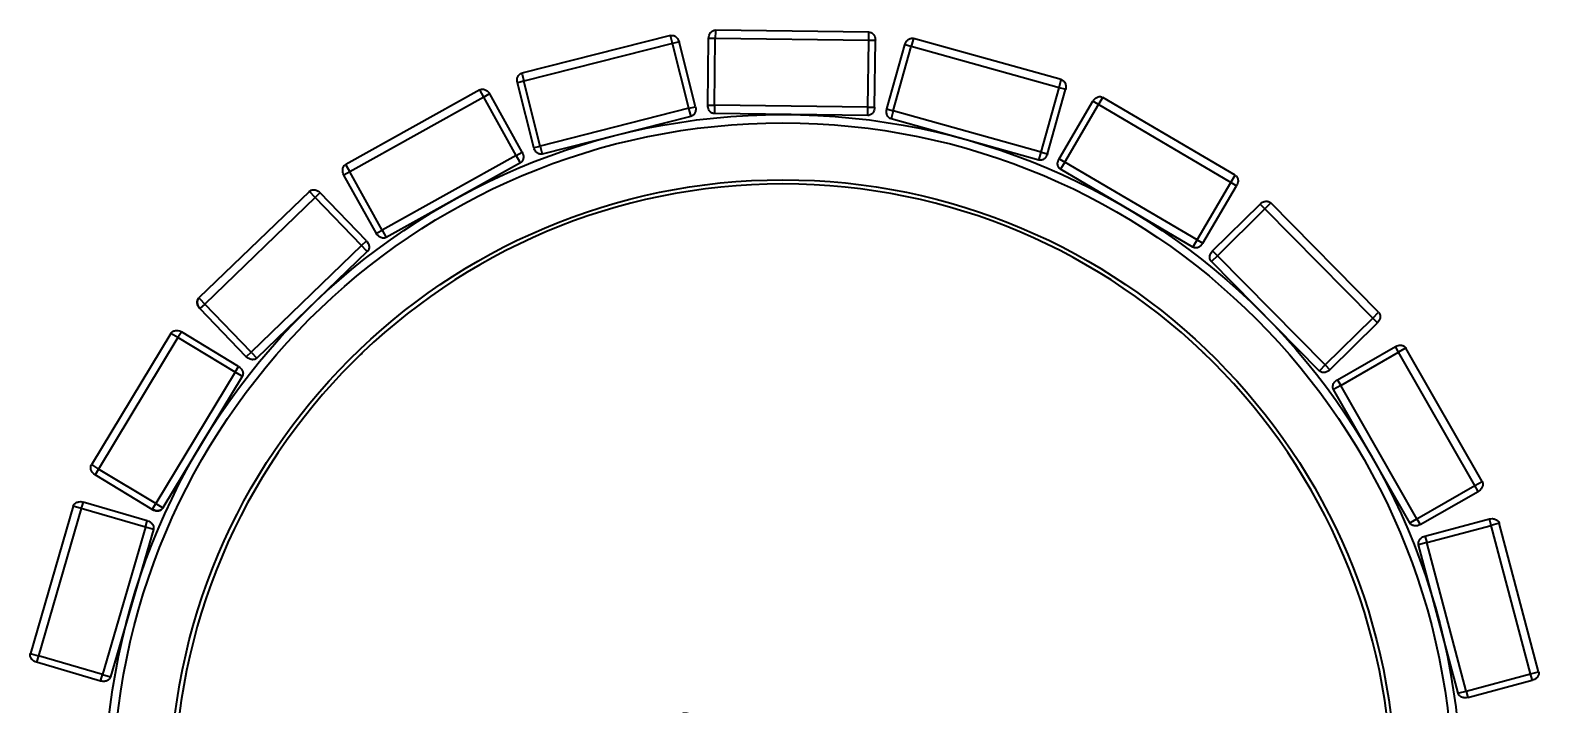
# Model space of a CAD drawing. Header units: millimetres. Extents: x 11868 to 14334, y 16216 to 19238.
# Drawn here: x 12287.4 to 12649.2, y 18109.5 to 18270.9 of the extents above; entities that cross this region are included whole.
import ezdxf

# ---------------------------------------------------------------- set-up
doc = ezdxf.new("R2010")
doc.units = ezdxf.units.MM
doc.header["$LTSCALE"] = 3
doc.styles.get("Standard").update_dxf_attribs({"font": 'arial.ttf'})
doc.dimstyles.new('MATEUSZ', dxfattribs={"dimtxt": 35, "dimasz": 16, "dimexe": 0.18, "dimexo": 0.0625, "dimgap": 0.09, "dimtad": 0, "dimdec": 0, "dimdsep": 46, "dimtxsty": 'Standard', "dimblk": 'DOT', "dimcen": 0.09, "dimse1": 1, "dimse2": 1, "dimadec": 0, "dimazin": 0, "dimtfac": 1, "dimtdec": 0, "dimtofl": 0, "dimtmove": 0, "dimatfit": 3, "dimfxl": 1, "dimtolj": 1, "dimtzin": 0, "dimlwd": 9, "dimlwe": 9, "dimarcsym": 0})

# ---------------------------------------------------------------- blocks, each defined once
blk = doc.blocks.new('_Dot')
at = {"color": 0, "linetype": 'ByBlock', "lineweight": -2}
blk.add_line((-0.5, 0), (-1, 0), dxfattribs=at)
at = {"color": 0, "linetype": 'ByBlock', "const_width": 0.5}
blk.add_lwpolyline([(-0.25, 0, 1), (0.25, 0, 1)], format="xyb", close=True, dxfattribs=at)
blk = doc.blocks.new('*D31')
at = {"color": 0, "lineweight": 9, "transparency": 16777216}
blk.add_line((12525.82, 18088.03), (12614.54, 18088.03), dxfattribs=at)
at = {"layer": 'Defpoints', "color": 0, "transparency": 16777216}
for p in [(12305.26, 18088.03), (12630.54, 18088.03)]:
    blk.add_point(p, dxfattribs=at)
at = {"color": 0, "lineweight": 9, "transparency": 16777216, "xscale": 16, "yscale": 16, "zscale": 16}
blk.add_blockref('_Dot', (12630.54, 18088.03), dxfattribs=at)
at = {"color": 0, "transparency": 16777216, "insert": (12467.9, 18088.03), "char_height": 35, "attachment_point": 5}
blk.add_mtext('\\A1;∅325', dxfattribs=at)

msp = doc.modelspace()

# ---------------------------------------------------------------- linework, layer by layer
for p, q in [((12440.94, 18269.61), (12405.26, 18260.58)), ((12449.87, 18252.9), (12450.07, 18268.9)), ((12451.47, 18252.88), (12451.67, 18268.88)), ((12488.46, 18268.44), (12451.67, 18268.88)), ((12488.49, 18270.44), (12451.69, 18270.88)), ((12488.27, 18252.44), (12488.46, 18268.44)), ((12489.87, 18252.42), (12490.06, 18268.42)), ((12534.65, 18259.03), (12499.2, 18268.91)), ((12441.43, 18267.67), (12405.75, 18258.64)), ((12445.35, 18252.16), (12441.43, 18267.67)), ((12446.9, 18252.55), (12442.98, 18268.06)), ((12492.83, 18252), (12497.13, 18267.41)), ((12494.37, 18251.57), (12498.67, 18266.98)), ((12534.12, 18257.1), (12498.67, 18266.98)), ((12408.13, 18242.74), (12404.2, 18258.25)), ((12409.68, 18243.13), (12405.75, 18258.64)), ((12395.2, 18256.59), (12363.04, 18238.7)), ((12396.17, 18254.84), (12364.01, 18236.95)), ((12403.95, 18240.86), (12396.17, 18254.84)), ((12405.35, 18241.63), (12397.57, 18255.62)), ((12529.82, 18241.69), (12534.12, 18257.1)), ((12531.36, 18241.26), (12535.66, 18256.67)), ((12534.11, 18240.09), (12542.23, 18253.88)), ((12576.34, 18236.14), (12544.62, 18254.79)), ((12445.35, 18252.16), (12409.68, 18243.13)), ((12445.84, 18250.22), (12410.17, 18241.19)), ((12488.25, 18250.44), (12451.45, 18250.88)), ((12488.27, 18252.44), (12451.47, 18252.88)), ((12529.82, 18241.69), (12494.37, 18251.57)), ((12535.49, 18239.28), (12543.6, 18253.07)), ((12575.33, 18234.42), (12543.6, 18253.07)), ((12529.28, 18239.76), (12493.84, 18249.64)), ((12403.95, 18240.86), (12371.79, 18222.97)), ((12567.22, 18220.62), (12535.49, 18239.28)), ((12370.39, 18222.19), (12362.61, 18236.17)), ((12371.79, 18222.97), (12364.01, 18236.95)), ((12404.92, 18239.11), (12372.76, 18221.22)), ((12566.2, 18218.9), (12534.48, 18237.55)), ((12354.34, 18232.26), (12327.85, 18206.71)), ((12367.99, 18220.41), (12356.88, 18231.93)), ((12567.22, 18220.62), (12575.33, 18234.42)), ((12568.59, 18219.81), (12576.71, 18233.6)), ((12355.73, 18230.82), (12329.24, 18205.27)), ((12366.84, 18219.3), (12355.73, 18230.82)), ((12570.95, 18217.98), (12582.34, 18229.22)), ((12610.75, 18203.31), (12584.88, 18229.49)), ((12572.08, 18216.84), (12583.46, 18228.08)), ((12609.33, 18201.91), (12583.46, 18228.08)), ((12366.84, 18219.3), (12340.35, 18193.75)), ((12368.22, 18217.86), (12341.74, 18192.31)), ((12596.52, 18189.25), (12570.66, 18215.43)), ((12597.94, 18190.66), (12572.08, 18216.84)), ((12339.2, 18192.64), (12328.09, 18204.16)), ((12340.35, 18193.75), (12329.24, 18205.27)), ((12597.94, 18190.66), (12609.33, 18201.91)), ((12599.07, 18189.52), (12610.45, 18200.77)), ((12321.1, 18198.24), (12302.07, 18166.75)), ((12322.81, 18197.21), (12303.78, 18165.71)), ((12336.51, 18188.93), (12322.81, 18197.21)), ((12337.33, 18190.3), (12323.64, 18198.58)), ((12600.88, 18187.14), (12614.77, 18195.09)), ((12601.67, 18185.75), (12615.56, 18193.7)), ((12633.83, 18161.75), (12615.56, 18193.7)), ((12635.57, 18162.75), (12617.3, 18194.69)), ((12336.51, 18188.93), (12317.47, 18157.44)), ((12338.22, 18187.9), (12319.18, 18156.4)), ((12619.94, 18153.81), (12601.67, 18185.75)), ((12618.21, 18152.82), (12599.94, 18184.76)), ((12316.64, 18156.07), (12302.95, 18164.34)), ((12317.47, 18157.44), (12303.78, 18165.71)), ((12619.94, 18153.81), (12633.83, 18161.75)), ((12620.74, 18152.42), (12634.63, 18160.36)), ((12297.71, 18156.83), (12287.41, 18121.51)), ((12299.63, 18156.27), (12289.33, 18120.95)), ((12314.99, 18151.79), (12299.63, 18156.27)), ((12315.44, 18153.33), (12300.08, 18157.81)), ((12621.87, 18149.65), (12637.34, 18153.76)), ((12649.13, 18117.17), (12639.68, 18152.73)), ((12314.99, 18151.79), (12304.69, 18116.47)), ((12316.91, 18151.23), (12306.61, 18115.91)), ((12622.29, 18148.11), (12637.75, 18152.22)), ((12647.2, 18116.65), (12637.75, 18152.22)), ((12629.81, 18112.03), (12620.35, 18147.59)), ((12631.74, 18112.54), (12622.29, 18148.11)), ((12304.69, 18116.47), (12289.33, 18120.95)), ((12304.24, 18114.93), (12288.88, 18119.41)), ((12631.74, 18112.54), (12647.2, 18116.65)), ((12632.15, 18111), (12647.61, 18115.11))]:
    msp.add_line(p, q)
for points in [[(12440.94, 18269.61, 0), (12441.08, 18269.63, 0), (12441.23, 18269.64, 0), (12441.38, 18269.64, 0), (12441.54, 18269.61, 0), (12441.71, 18269.57, 0), (12441.87, 18269.5, 0), (12442.03, 18269.42, 0), (12442.18, 18269.32, 0), (12442.32, 18269.19, 0), (12442.46, 18269.06, 0), (12442.58, 18268.91, 0), (12442.78, 18268.58, 0), (12442.9, 18268.32, 0), (12442.98, 18268.06, 0)], [(12441.43, 18267.67, 0), (12440.94, 18269.61, 0)], [(12450.07, 18268.9, 0), (12450.1, 18269.26, 0), (12450.19, 18269.63, 0), (12450.26, 18269.81, 0), (12450.34, 18269.99, 0), (12450.44, 18270.15, 0), (12450.55, 18270.31, 0), (12450.68, 18270.44, 0), (12450.81, 18270.56, 0), (12450.95, 18270.66, 0), (12451.1, 18270.75, 0), (12451.25, 18270.81, 0), (12451.4, 18270.85, 0), (12451.55, 18270.87, 0), (12451.69, 18270.88, 0)], [(12451.67, 18268.88, 0), (12450.07, 18268.9, 0)], [(12451.69, 18270.88, 0), (12451.69, 18270.88, 0), (12451.69, 18270.88, 0), (12451.69, 18270.88, 0), (12451.69, 18270.88, 0), (12451.69, 18270.88, 0), (12451.69, 18270.88, 0), (12451.69, 18270.88, 0), (12451.69, 18270.88, 0), (12451.69, 18270.88, 0), (12451.69, 18270.88, 0), (12451.69, 18270.88, 0), (12451.69, 18270.88, 0), (12451.69, 18270.88, 0), (12451.69, 18270.86, 0), (12451.69, 18270.82, 0), (12451.69, 18270.63, 0), (12451.67, 18268.88, 0)], [(12488.46, 18268.44, 0), (12488.49, 18270.44, 0)], [(12490.06, 18268.42, 0), (12490.06, 18268.42, 0), (12490.06, 18268.42, 0), (12490.06, 18268.42, 0), (12490.06, 18268.42, 0), (12490.06, 18268.42, 0), (12490.06, 18268.42, 0), (12490.06, 18268.42, 0), (12490.06, 18268.42, 0), (12490.06, 18268.42, 0), (12490.06, 18268.42, 0), (12490.06, 18268.42, 0), (12490.06, 18268.42, 0), (12490.06, 18268.42, 0), (12490.05, 18268.42, 0), (12490.02, 18268.42, 0), (12489.87, 18268.42, 0), (12488.46, 18268.44, 0)], [(12488.49, 18270.44, 0), (12488.63, 18270.43, 0), (12488.78, 18270.4, 0), (12488.93, 18270.36, 0), (12489.07, 18270.29, 0), (12489.22, 18270.21, 0), (12489.36, 18270.1, 0), (12489.49, 18269.98, 0), (12489.61, 18269.84, 0), (12489.72, 18269.68, 0), (12489.82, 18269.52, 0), (12489.9, 18269.34, 0), (12490.01, 18268.97, 0), (12490.05, 18268.69, 0), (12490.06, 18268.42, 0)], [(12497.13, 18267.41, 0), (12497.25, 18267.75, 0), (12497.43, 18268.09, 0), (12497.55, 18268.25, 0), (12497.67, 18268.39, 0), (12497.81, 18268.53, 0), (12497.96, 18268.65, 0), (12498.11, 18268.75, 0), (12498.27, 18268.83, 0), (12498.44, 18268.89, 0), (12498.6, 18268.93, 0), (12498.76, 18268.95, 0), (12498.92, 18268.95, 0), (12499.06, 18268.94, 0), (12499.2, 18268.91, 0)], [(12499.2, 18268.91, 0), (12499.2, 18268.91, 0), (12499.2, 18268.91, 0), (12499.2, 18268.91, 0), (12499.2, 18268.91, 0), (12499.2, 18268.91, 0), (12499.2, 18268.91, 0), (12499.2, 18268.91, 0), (12499.2, 18268.91, 0), (12499.2, 18268.91, 0), (12499.2, 18268.91, 0), (12499.2, 18268.91, 0), (12499.2, 18268.91, 0), (12499.2, 18268.9, 0), (12499.2, 18268.89, 0), (12499.19, 18268.85, 0), (12499.14, 18268.67, 0), (12498.67, 18266.98, 0)], [(12442.98, 18268.06, 0), (12442.98, 18268.06, 0), (12442.98, 18268.06, 0), (12442.98, 18268.06, 0), (12442.98, 18268.06, 0), (12442.98, 18268.06, 0), (12442.98, 18268.06, 0), (12442.98, 18268.06, 0), (12442.98, 18268.06, 0), (12442.98, 18268.06, 0), (12442.98, 18268.06, 0), (12442.98, 18268.06, 0), (12442.98, 18268.06, 0), (12442.98, 18268.06, 0), (12442.97, 18268.06, 0), (12442.93, 18268.05, 0), (12442.79, 18268.01, 0), (12441.43, 18267.67, 0)], [(12498.67, 18266.98, 0), (12497.13, 18267.41, 0)], [(12404.2, 18258.25, 0), (12404.14, 18258.61, 0), (12404.13, 18258.99, 0), (12404.15, 18259.18, 0), (12404.19, 18259.37, 0), (12404.24, 18259.56, 0), (12404.31, 18259.73, 0), (12404.39, 18259.9, 0), (12404.49, 18260.05, 0), (12404.6, 18260.18, 0), (12404.73, 18260.3, 0), (12404.85, 18260.4, 0), (12404.99, 18260.48, 0), (12405.12, 18260.54, 0), (12405.26, 18260.58, 0)], [(12405.75, 18258.64, 0), (12404.2, 18258.25, 0)], [(12405.26, 18260.58, 0), (12405.26, 18260.58, 0), (12405.26, 18260.58, 0), (12405.26, 18260.58, 0), (12405.26, 18260.58, 0), (12405.26, 18260.58, 0), (12405.26, 18260.58, 0), (12405.26, 18260.58, 0), (12405.26, 18260.58, 0), (12405.26, 18260.58, 0), (12405.26, 18260.58, 0), (12405.26, 18260.58, 0), (12405.26, 18260.58, 0), (12405.26, 18260.58, 0), (12405.27, 18260.57, 0), (12405.28, 18260.52, 0), (12405.32, 18260.34, 0), (12405.75, 18258.64, 0)], [(12534.12, 18257.1, 0), (12534.65, 18259.03, 0)], [(12534.65, 18259.03, 0), (12534.79, 18258.98, 0), (12534.93, 18258.92, 0), (12535.06, 18258.83, 0), (12535.18, 18258.73, 0), (12535.3, 18258.61, 0), (12535.41, 18258.48, 0), (12535.51, 18258.33, 0), (12535.59, 18258.16, 0), (12535.65, 18257.98, 0), (12535.7, 18257.8, 0), (12535.73, 18257.6, 0), (12535.75, 18257.22, 0), (12535.72, 18256.94, 0), (12535.66, 18256.67, 0)], [(12395.2, 18256.59, 0), (12395.33, 18256.65, 0), (12395.47, 18256.7, 0), (12395.62, 18256.73, 0), (12395.78, 18256.75, 0), (12395.95, 18256.75, 0), (12396.12, 18256.73, 0), (12396.3, 18256.69, 0), (12396.47, 18256.62, 0), (12396.64, 18256.54, 0), (12396.81, 18256.45, 0), (12396.97, 18256.33, 0), (12397.25, 18256.07, 0), (12397.42, 18255.85, 0), (12397.57, 18255.62, 0)], [(12396.17, 18254.84, 0), (12395.2, 18256.59, 0)], [(12397.57, 18255.62, 0), (12397.57, 18255.62, 0), (12397.57, 18255.62, 0), (12397.57, 18255.62, 0), (12397.57, 18255.62, 0), (12397.57, 18255.62, 0), (12397.57, 18255.62, 0), (12397.57, 18255.62, 0), (12397.57, 18255.62, 0), (12397.57, 18255.62, 0), (12397.57, 18255.62, 0), (12397.57, 18255.62, 0), (12397.57, 18255.62, 0), (12397.56, 18255.61, 0), (12397.53, 18255.59, 0), (12397.4, 18255.52, 0), (12396.17, 18254.84, 0)], [(12535.66, 18256.67, 0), (12535.66, 18256.67, 0), (12535.66, 18256.67, 0), (12535.66, 18256.67, 0), (12535.66, 18256.67, 0), (12535.66, 18256.67, 0), (12535.66, 18256.67, 0), (12535.66, 18256.67, 0), (12535.66, 18256.67, 0), (12535.66, 18256.67, 0), (12535.66, 18256.67, 0), (12535.66, 18256.67, 0), (12535.66, 18256.67, 0), (12535.66, 18256.67, 0), (12535.65, 18256.67, 0), (12535.61, 18256.68, 0), (12535.47, 18256.72, 0), (12534.12, 18257.1, 0)], [(12542.23, 18253.88, 0), (12542.43, 18254.18, 0), (12542.7, 18254.46, 0), (12542.85, 18254.58, 0), (12543, 18254.69, 0), (12543.17, 18254.79, 0), (12543.35, 18254.86, 0), (12543.52, 18254.92, 0), (12543.7, 18254.96, 0), (12543.87, 18254.97, 0), (12544.04, 18254.97, 0), (12544.2, 18254.95, 0), (12544.35, 18254.91, 0), (12544.49, 18254.86, 0), (12544.62, 18254.79, 0)], [(12543.6, 18253.07, 0), (12542.23, 18253.88, 0)], [(12544.62, 18254.79, 0), (12544.62, 18254.79, 0), (12544.62, 18254.79, 0), (12544.62, 18254.79, 0), (12544.62, 18254.79, 0), (12544.62, 18254.79, 0), (12544.62, 18254.79, 0), (12544.62, 18254.79, 0), (12544.62, 18254.79, 0), (12544.62, 18254.79, 0), (12544.62, 18254.79, 0), (12544.62, 18254.79, 0), (12544.62, 18254.79, 0), (12544.62, 18254.79, 0), (12544.61, 18254.78, 0), (12544.59, 18254.74, 0), (12544.49, 18254.58, 0), (12543.6, 18253.07, 0)], [(12445.35, 18252.16, 0), (12446.9, 18252.55, 0)], [(12445.84, 18250.22, 0), (12445.84, 18250.22, 0), (12445.84, 18250.22, 0), (12445.84, 18250.22, 0), (12445.84, 18250.22, 0), (12445.84, 18250.22, 0), (12445.84, 18250.22, 0), (12445.84, 18250.22, 0), (12445.84, 18250.22, 0), (12445.84, 18250.22, 0), (12445.84, 18250.22, 0), (12445.84, 18250.22, 0), (12445.84, 18250.22, 0), (12445.84, 18250.22, 0), (12445.84, 18250.23, 0), (12445.83, 18250.27, 0), (12445.78, 18250.46, 0), (12445.35, 18252.16, 0)], [(12446.9, 18252.55, 0), (12446.97, 18252.19, 0), (12446.98, 18251.81, 0), (12446.96, 18251.61, 0), (12446.92, 18251.42, 0), (12446.87, 18251.24, 0), (12446.8, 18251.06, 0), (12446.71, 18250.9, 0), (12446.61, 18250.75, 0), (12446.5, 18250.61, 0), (12446.38, 18250.5, 0), (12446.25, 18250.4, 0), (12446.12, 18250.32, 0), (12445.98, 18250.26, 0), (12445.84, 18250.22, 0)], [(12451.45, 18250.88, 0), (12451.31, 18250.89, 0), (12451.16, 18250.92, 0), (12451.01, 18250.96, 0), (12450.86, 18251.03, 0), (12450.72, 18251.11, 0), (12450.58, 18251.22, 0), (12450.45, 18251.34, 0), (12450.33, 18251.48, 0), (12450.22, 18251.63, 0), (12450.12, 18251.8, 0), (12450.04, 18251.98, 0), (12449.93, 18252.35, 0), (12449.89, 18252.63, 0), (12449.87, 18252.9, 0)], [(12449.87, 18252.9, 0), (12449.87, 18252.9, 0), (12449.87, 18252.9, 0), (12449.87, 18252.9, 0), (12449.87, 18252.9, 0), (12449.87, 18252.9, 0), (12449.87, 18252.9, 0), (12449.87, 18252.9, 0), (12449.87, 18252.9, 0), (12449.87, 18252.9, 0), (12449.87, 18252.9, 0), (12449.87, 18252.9, 0), (12449.87, 18252.9, 0), (12449.88, 18252.9, 0), (12449.88, 18252.9, 0), (12449.92, 18252.9, 0), (12450.07, 18252.9, 0), (12451.47, 18252.88, 0)], [(12451.47, 18252.88, 0), (12451.45, 18250.88, 0)], [(12488.25, 18250.44, 0), (12488.25, 18250.44, 0), (12488.25, 18250.44, 0), (12488.25, 18250.44, 0), (12488.25, 18250.44, 0), (12488.25, 18250.44, 0), (12488.25, 18250.44, 0), (12488.25, 18250.44, 0), (12488.25, 18250.44, 0), (12488.25, 18250.44, 0), (12488.25, 18250.44, 0), (12488.25, 18250.44, 0), (12488.25, 18250.44, 0), (12488.25, 18250.44, 0), (12488.25, 18250.45, 0), (12488.25, 18250.5, 0), (12488.25, 18250.69, 0), (12488.27, 18252.44, 0)], [(12489.87, 18252.42, 0), (12489.84, 18252.06, 0), (12489.75, 18251.68, 0), (12489.68, 18251.5, 0), (12489.6, 18251.33, 0), (12489.5, 18251.16, 0), (12489.39, 18251.01, 0), (12489.26, 18250.87, 0), (12489.13, 18250.75, 0), (12488.98, 18250.65, 0), (12488.84, 18250.57, 0), (12488.69, 18250.51, 0), (12488.54, 18250.47, 0), (12488.39, 18250.45, 0), (12488.25, 18250.44, 0)], [(12488.27, 18252.44, 0), (12489.87, 18252.42, 0)], [(12493.84, 18249.64, 0), (12493.7, 18249.69, 0), (12493.56, 18249.75, 0), (12493.43, 18249.83, 0), (12493.31, 18249.93, 0), (12493.19, 18250.05, 0), (12493.08, 18250.19, 0), (12492.98, 18250.34, 0), (12492.9, 18250.51, 0), (12492.84, 18250.69, 0), (12492.79, 18250.87, 0), (12492.76, 18251.06, 0), (12492.74, 18251.45, 0), (12492.77, 18251.73, 0), (12492.83, 18252, 0)], [(12492.83, 18252, 0), (12492.83, 18252, 0), (12492.83, 18252, 0), (12492.83, 18252, 0), (12492.83, 18252, 0), (12492.83, 18252, 0), (12492.83, 18252, 0), (12492.83, 18252, 0), (12492.83, 18252, 0), (12492.83, 18252, 0), (12492.83, 18252, 0), (12492.83, 18252, 0), (12492.83, 18252, 0), (12492.83, 18252, 0), (12492.84, 18251.99, 0), (12492.88, 18251.98, 0), (12493.02, 18251.94, 0), (12494.37, 18251.57, 0)], [(12494.37, 18251.57, 0), (12493.84, 18249.64, 0)], [(12408.13, 18242.74, 0), (12408.13, 18242.74, 0), (12408.13, 18242.74, 0), (12408.13, 18242.74, 0), (12408.13, 18242.74, 0), (12408.13, 18242.74, 0), (12408.13, 18242.74, 0), (12408.13, 18242.74, 0), (12408.13, 18242.74, 0), (12408.13, 18242.74, 0), (12408.13, 18242.74, 0), (12408.13, 18242.74, 0), (12408.13, 18242.74, 0), (12408.13, 18242.74, 0), (12408.14, 18242.74, 0), (12408.17, 18242.75, 0), (12408.32, 18242.79, 0), (12409.68, 18243.13, 0)], [(12409.68, 18243.13, 0), (12410.17, 18241.19, 0)], [(12403.95, 18240.86, 0), (12405.35, 18241.63, 0)], [(12404.92, 18239.11, 0), (12404.92, 18239.11, 0), (12404.92, 18239.11, 0), (12404.92, 18239.11, 0), (12404.92, 18239.11, 0), (12404.92, 18239.11, 0), (12404.92, 18239.11, 0), (12404.92, 18239.11, 0), (12404.92, 18239.11, 0), (12404.92, 18239.11, 0), (12404.92, 18239.11, 0), (12404.92, 18239.11, 0), (12404.92, 18239.11, 0), (12404.92, 18239.11, 0), (12404.91, 18239.12, 0), (12404.89, 18239.16, 0), (12404.8, 18239.32, 0), (12403.95, 18240.86, 0)], [(12405.35, 18241.63, 0), (12405.5, 18241.3, 0), (12405.61, 18240.94, 0), (12405.64, 18240.74, 0), (12405.65, 18240.55, 0), (12405.65, 18240.36, 0), (12405.62, 18240.17, 0), (12405.58, 18239.99, 0), (12405.53, 18239.82, 0), (12405.45, 18239.66, 0), (12405.37, 18239.52, 0), (12405.27, 18239.39, 0), (12405.16, 18239.28, 0), (12405.04, 18239.19, 0), (12404.92, 18239.11, 0)], [(12410.17, 18241.19, 0), (12410.03, 18241.16, 0), (12409.88, 18241.15, 0), (12409.72, 18241.16, 0), (12409.56, 18241.18, 0), (12409.4, 18241.23, 0), (12409.24, 18241.29, 0), (12409.08, 18241.38, 0), (12408.93, 18241.48, 0), (12408.78, 18241.6, 0), (12408.65, 18241.74, 0), (12408.52, 18241.89, 0), (12408.32, 18242.22, 0), (12408.21, 18242.48, 0), (12408.13, 18242.74, 0)], [(12529.28, 18239.76, 0), (12529.28, 18239.76, 0), (12529.28, 18239.76, 0), (12529.28, 18239.76, 0), (12529.28, 18239.76, 0), (12529.28, 18239.76, 0), (12529.28, 18239.76, 0), (12529.28, 18239.76, 0), (12529.28, 18239.76, 0), (12529.28, 18239.76, 0), (12529.28, 18239.76, 0), (12529.28, 18239.76, 0), (12529.29, 18239.76, 0), (12529.29, 18239.77, 0), (12529.3, 18239.82, 0), (12529.35, 18240, 0), (12529.82, 18241.69, 0)], [(12531.36, 18241.26, 0), (12531.24, 18240.91, 0), (12531.06, 18240.58, 0), (12530.94, 18240.42, 0), (12530.82, 18240.27, 0), (12530.68, 18240.14, 0), (12530.53, 18240.02, 0), (12530.38, 18239.92, 0), (12530.22, 18239.84, 0), (12530.05, 18239.78, 0), (12529.89, 18239.74, 0), (12529.73, 18239.72, 0), (12529.57, 18239.72, 0), (12529.43, 18239.73, 0), (12529.28, 18239.76, 0)], [(12529.82, 18241.69, 0), (12531.36, 18241.26, 0)], [(12534.48, 18237.55, 0), (12534.36, 18237.63, 0), (12534.25, 18237.73, 0), (12534.14, 18237.84, 0), (12534.04, 18237.97, 0), (12533.96, 18238.12, 0), (12533.89, 18238.28, 0), (12533.84, 18238.45, 0), (12533.8, 18238.63, 0), (12533.78, 18238.82, 0), (12533.78, 18239.01, 0), (12533.8, 18239.21, 0), (12533.89, 18239.58, 0), (12533.99, 18239.85, 0), (12534.11, 18240.09, 0)], [(12534.11, 18240.09, 0), (12534.11, 18240.09, 0), (12534.11, 18240.09, 0), (12534.11, 18240.09, 0), (12534.11, 18240.09, 0), (12534.11, 18240.09, 0), (12534.11, 18240.09, 0), (12534.11, 18240.09, 0), (12534.11, 18240.09, 0), (12534.11, 18240.09, 0), (12534.11, 18240.09, 0), (12534.11, 18240.09, 0), (12534.12, 18240.09, 0), (12534.12, 18240.09, 0), (12534.12, 18240.08, 0), (12534.16, 18240.07, 0), (12534.28, 18239.99, 0), (12535.49, 18239.28, 0)], [(12535.49, 18239.28, 0), (12534.48, 18237.55, 0)], [(12362.61, 18236.17, 0), (12362.46, 18236.5, 0), (12362.35, 18236.87, 0), (12362.32, 18237.06, 0), (12362.31, 18237.26, 0), (12362.31, 18237.45, 0), (12362.33, 18237.64, 0), (12362.37, 18237.82, 0), (12362.43, 18237.99, 0), (12362.51, 18238.15, 0), (12362.59, 18238.29, 0), (12362.69, 18238.42, 0), (12362.8, 18238.53, 0), (12362.92, 18238.62, 0), (12363.04, 18238.7, 0)], [(12364.01, 18236.95, 0), (12362.61, 18236.17, 0)], [(12363.04, 18238.7, 0), (12363.04, 18238.7, 0), (12363.04, 18238.7, 0), (12363.04, 18238.7, 0), (12363.04, 18238.7, 0), (12363.04, 18238.7, 0), (12363.04, 18238.7, 0), (12363.04, 18238.7, 0), (12363.04, 18238.7, 0), (12363.04, 18238.7, 0), (12363.04, 18238.7, 0), (12363.04, 18238.7, 0), (12363.04, 18238.7, 0), (12363.04, 18238.7, 0), (12363.05, 18238.69, 0), (12363.07, 18238.65, 0), (12363.16, 18238.48, 0), (12364.01, 18236.95, 0)], [(12575.33, 18234.42, 0), (12576.34, 18236.14, 0)], [(12576.34, 18236.14, 0), (12576.46, 18236.06, 0), (12576.57, 18235.96, 0), (12576.68, 18235.85, 0), (12576.78, 18235.72, 0), (12576.86, 18235.57, 0), (12576.93, 18235.41, 0), (12576.98, 18235.24, 0), (12577.02, 18235.06, 0), (12577.04, 18234.87, 0), (12577.04, 18234.68, 0), (12577.02, 18234.49, 0), (12576.93, 18234.11, 0), (12576.83, 18233.85, 0), (12576.71, 18233.6, 0)], [(12354.34, 18232.26, 0), (12354.45, 18232.35, 0), (12354.57, 18232.43, 0), (12354.71, 18232.51, 0), (12354.86, 18232.56, 0), (12355.02, 18232.6, 0), (12355.2, 18232.63, 0), (12355.38, 18232.63, 0), (12355.56, 18232.62, 0), (12355.75, 18232.59, 0), (12355.93, 18232.53, 0), (12356.11, 18232.46, 0), (12356.45, 18232.28, 0), (12356.68, 18232.11, 0), (12356.88, 18231.93, 0)], [(12355.73, 18230.82, 0), (12354.34, 18232.26, 0)], [(12356.88, 18231.93, 0), (12356.88, 18231.93, 0), (12356.88, 18231.93, 0), (12356.88, 18231.93, 0), (12356.88, 18231.93, 0), (12356.88, 18231.93, 0), (12356.88, 18231.93, 0), (12356.88, 18231.93, 0), (12356.88, 18231.93, 0), (12356.88, 18231.93, 0), (12356.88, 18231.93, 0), (12356.88, 18231.93, 0), (12356.88, 18231.93, 0), (12356.88, 18231.92, 0), (12356.87, 18231.92, 0), (12356.85, 18231.89, 0), (12356.74, 18231.79, 0), (12355.73, 18230.82, 0)], [(12576.71, 18233.6, 0), (12576.71, 18233.6, 0), (12576.71, 18233.6, 0), (12576.71, 18233.6, 0), (12576.71, 18233.6, 0), (12576.71, 18233.6, 0), (12576.71, 18233.6, 0), (12576.71, 18233.6, 0), (12576.71, 18233.6, 0), (12576.71, 18233.6, 0), (12576.71, 18233.6, 0), (12576.71, 18233.6, 0), (12576.7, 18233.6, 0), (12576.7, 18233.61, 0), (12576.7, 18233.61, 0), (12576.67, 18233.63, 0), (12576.54, 18233.7, 0), (12575.33, 18234.42, 0)], [(12582.34, 18229.22, 0), (12582.61, 18229.46, 0), (12582.94, 18229.66, 0), (12583.11, 18229.74, 0), (12583.3, 18229.81, 0), (12583.48, 18229.85, 0), (12583.67, 18229.88, 0), (12583.86, 18229.89, 0), (12584.04, 18229.88, 0), (12584.21, 18229.85, 0), (12584.37, 18229.81, 0), (12584.52, 18229.75, 0), (12584.65, 18229.67, 0), (12584.78, 18229.59, 0), (12584.88, 18229.49, 0)], [(12583.46, 18228.08, 0), (12582.34, 18229.22, 0)], [(12584.88, 18229.49, 0), (12584.88, 18229.49, 0), (12584.88, 18229.49, 0), (12584.88, 18229.49, 0), (12584.88, 18229.49, 0), (12584.88, 18229.49, 0), (12584.88, 18229.49, 0), (12584.88, 18229.49, 0), (12584.88, 18229.49, 0), (12584.88, 18229.49, 0), (12584.88, 18229.49, 0), (12584.88, 18229.49, 0), (12584.88, 18229.49, 0), (12584.88, 18229.49, 0), (12584.87, 18229.48, 0), (12584.84, 18229.45, 0), (12584.71, 18229.32, 0), (12583.46, 18228.08, 0)], [(12370.39, 18222.19, 0), (12370.39, 18222.19, 0), (12370.39, 18222.19, 0), (12370.39, 18222.19, 0), (12370.39, 18222.19, 0), (12370.39, 18222.19, 0), (12370.39, 18222.19, 0), (12370.39, 18222.19, 0), (12370.39, 18222.19, 0), (12370.39, 18222.19, 0), (12370.39, 18222.19, 0), (12370.39, 18222.19, 0), (12370.39, 18222.19, 0), (12370.39, 18222.19, 0), (12370.4, 18222.2, 0), (12370.43, 18222.21, 0), (12370.56, 18222.29, 0), (12371.79, 18222.97, 0)], [(12372.76, 18221.22, 0), (12372.63, 18221.16, 0), (12372.49, 18221.11, 0), (12372.34, 18221.07, 0), (12372.18, 18221.06, 0), (12372.01, 18221.06, 0), (12371.84, 18221.08, 0), (12371.66, 18221.12, 0), (12371.49, 18221.18, 0), (12371.32, 18221.26, 0), (12371.15, 18221.36, 0), (12370.99, 18221.47, 0), (12370.71, 18221.74, 0), (12370.53, 18221.96, 0), (12370.39, 18222.19, 0)], [(12371.79, 18222.97, 0), (12372.76, 18221.22, 0)], [(12366.84, 18219.3, 0), (12367.99, 18220.41, 0)], [(12368.22, 18217.86, 0), (12368.22, 18217.86, 0), (12368.22, 18217.86, 0), (12368.22, 18217.86, 0), (12368.22, 18217.86, 0), (12368.22, 18217.86, 0), (12368.22, 18217.86, 0), (12368.22, 18217.86, 0), (12368.22, 18217.86, 0), (12368.22, 18217.86, 0), (12368.22, 18217.86, 0), (12368.22, 18217.86, 0), (12368.22, 18217.86, 0), (12368.21, 18217.87, 0), (12368.18, 18217.9, 0), (12368.05, 18218.04, 0), (12366.84, 18219.3, 0)], [(12367.99, 18220.41, 0), (12368.22, 18220.13, 0), (12368.42, 18219.8, 0), (12368.5, 18219.63, 0), (12368.56, 18219.44, 0), (12368.6, 18219.26, 0), (12368.63, 18219.07, 0), (12368.64, 18218.88, 0), (12368.63, 18218.7, 0), (12368.6, 18218.53, 0), (12368.55, 18218.37, 0), (12368.49, 18218.22, 0), (12368.41, 18218.09, 0), (12368.32, 18217.97, 0), (12368.22, 18217.86, 0)], [(12566.2, 18218.9, 0), (12566.2, 18218.9, 0), (12566.2, 18218.9, 0), (12566.2, 18218.9, 0), (12566.2, 18218.9, 0), (12566.2, 18218.9, 0), (12566.2, 18218.9, 0), (12566.2, 18218.9, 0), (12566.2, 18218.9, 0), (12566.2, 18218.9, 0), (12566.2, 18218.9, 0), (12566.2, 18218.9, 0), (12566.2, 18218.9, 0), (12566.21, 18218.91, 0), (12566.23, 18218.95, 0), (12566.33, 18219.11, 0), (12567.22, 18220.62, 0)], [(12568.59, 18219.81, 0), (12568.39, 18219.51, 0), (12568.12, 18219.23, 0), (12567.97, 18219.11, 0), (12567.82, 18219, 0), (12567.65, 18218.91, 0), (12567.47, 18218.83, 0), (12567.3, 18218.77, 0), (12567.12, 18218.74, 0), (12566.95, 18218.72, 0), (12566.78, 18218.72, 0), (12566.62, 18218.74, 0), (12566.47, 18218.78, 0), (12566.33, 18218.83, 0), (12566.2, 18218.9, 0)], [(12567.22, 18220.62, 0), (12568.59, 18219.81, 0)], [(12570.66, 18215.43, 0), (12570.56, 18215.54, 0), (12570.48, 18215.66, 0), (12570.4, 18215.8, 0), (12570.34, 18215.95, 0), (12570.3, 18216.11, 0), (12570.27, 18216.28, 0), (12570.27, 18216.46, 0), (12570.28, 18216.65, 0), (12570.31, 18216.84, 0), (12570.36, 18217.02, 0), (12570.43, 18217.2, 0), (12570.61, 18217.54, 0), (12570.77, 18217.77, 0), (12570.95, 18217.98, 0)], [(12570.95, 18217.98, 0), (12570.95, 18217.98, 0), (12570.95, 18217.98, 0), (12570.95, 18217.98, 0), (12570.95, 18217.98, 0), (12570.95, 18217.98, 0), (12570.95, 18217.98, 0), (12570.95, 18217.98, 0), (12570.95, 18217.98, 0), (12570.95, 18217.98, 0), (12570.95, 18217.98, 0), (12570.95, 18217.98, 0), (12570.95, 18217.98, 0), (12570.96, 18217.97, 0), (12570.96, 18217.97, 0), (12570.99, 18217.94, 0), (12571.09, 18217.84, 0), (12572.08, 18216.84, 0)], [(12572.08, 18216.84, 0), (12570.66, 18215.43, 0)], [(12328.09, 18204.16, 0), (12327.86, 18204.44, 0), (12327.66, 18204.76, 0), (12327.58, 18204.94, 0), (12327.52, 18205.12, 0), (12327.47, 18205.31, 0), (12327.45, 18205.5, 0), (12327.44, 18205.68, 0), (12327.45, 18205.86, 0), (12327.48, 18206.04, 0), (12327.53, 18206.2, 0), (12327.59, 18206.34, 0), (12327.67, 18206.48, 0), (12327.76, 18206.6, 0), (12327.85, 18206.71, 0)], [(12327.85, 18206.71, 0), (12327.76, 18206.6, 0), (12327.67, 18206.48, 0), (12327.59, 18206.34, 0), (12327.53, 18206.2, 0), (12327.48, 18206.04, 0), (12327.45, 18205.86, 0), (12327.44, 18205.68, 0), (12327.45, 18205.5, 0), (12327.47, 18205.31, 0), (12327.52, 18205.12, 0), (12327.58, 18204.94, 0), (12327.75, 18204.59, 0), (12327.91, 18204.36, 0), (12328.09, 18204.16, 0)], [(12327.85, 18206.71, 0), (12327.85, 18206.71, 0), (12327.85, 18206.71, 0), (12327.85, 18206.71, 0), (12327.85, 18206.71, 0), (12327.85, 18206.71, 0), (12327.85, 18206.71, 0), (12327.85, 18206.71, 0), (12327.85, 18206.71, 0), (12327.85, 18206.71, 0), (12327.85, 18206.71, 0), (12327.85, 18206.71, 0), (12327.85, 18206.71, 0), (12327.86, 18206.7, 0), (12327.86, 18206.7, 0), (12327.89, 18206.66, 0), (12328.02, 18206.53, 0), (12329.24, 18205.27, 0)], [(12329.24, 18205.27, 0), (12328.09, 18204.16, 0)], [(12609.33, 18201.91, 0), (12610.75, 18203.31, 0)], [(12610.75, 18203.31, 0), (12610.84, 18203.2, 0), (12610.93, 18203.08, 0), (12611, 18202.94, 0), (12611.06, 18202.79, 0), (12611.11, 18202.63, 0), (12611.13, 18202.46, 0), (12611.14, 18202.28, 0), (12611.13, 18202.1, 0), (12611.09, 18201.91, 0), (12611.04, 18201.72, 0), (12610.98, 18201.54, 0), (12610.8, 18201.2, 0), (12610.63, 18200.97, 0), (12610.45, 18200.77, 0)], [(12610.45, 18200.77, 0), (12610.45, 18200.77, 0), (12610.45, 18200.77, 0), (12610.45, 18200.77, 0), (12610.45, 18200.77, 0), (12610.45, 18200.77, 0), (12610.45, 18200.77, 0), (12610.45, 18200.77, 0), (12610.45, 18200.77, 0), (12610.45, 18200.77, 0), (12610.45, 18200.77, 0), (12610.45, 18200.77, 0), (12610.45, 18200.77, 0), (12610.45, 18200.77, 0), (12610.44, 18200.78, 0), (12610.42, 18200.8, 0), (12610.31, 18200.91, 0), (12609.33, 18201.91, 0)], [(12321.1, 18198.24, 0), (12321.18, 18198.36, 0), (12321.28, 18198.48, 0), (12321.39, 18198.58, 0), (12321.53, 18198.68, 0), (12321.67, 18198.76, 0), (12321.83, 18198.82, 0), (12322, 18198.88, 0), (12322.19, 18198.91, 0), (12322.38, 18198.92, 0), (12322.57, 18198.92, 0), (12322.76, 18198.9, 0), (12323.14, 18198.81, 0), (12323.4, 18198.71, 0), (12323.64, 18198.58, 0)], [(12322.81, 18197.21, 0), (12321.1, 18198.24, 0)], [(12323.64, 18198.58, 0), (12323.64, 18198.58, 0), (12323.64, 18198.58, 0), (12323.64, 18198.58, 0), (12323.64, 18198.58, 0), (12323.64, 18198.58, 0), (12323.64, 18198.58, 0), (12323.64, 18198.58, 0), (12323.64, 18198.58, 0), (12323.64, 18198.58, 0), (12323.64, 18198.58, 0), (12323.64, 18198.58, 0), (12323.64, 18198.58, 0), (12323.64, 18198.58, 0), (12323.63, 18198.57, 0), (12323.62, 18198.54, 0), (12323.54, 18198.41, 0), (12322.81, 18197.21, 0)], [(12339.2, 18192.64, 0), (12339.2, 18192.64, 0), (12339.2, 18192.64, 0), (12339.2, 18192.64, 0), (12339.2, 18192.64, 0), (12339.2, 18192.64, 0), (12339.2, 18192.64, 0), (12339.2, 18192.64, 0), (12339.2, 18192.64, 0), (12339.2, 18192.64, 0), (12339.2, 18192.64, 0), (12339.2, 18192.64, 0), (12339.2, 18192.64, 0), (12339.2, 18192.64, 0), (12339.21, 18192.65, 0), (12339.23, 18192.67, 0), (12339.34, 18192.78, 0), (12340.35, 18193.75, 0)], [(12341.74, 18192.31, 0), (12341.63, 18192.22, 0), (12341.51, 18192.13, 0), (12341.37, 18192.06, 0), (12341.22, 18192, 0), (12341.05, 18191.96, 0), (12340.88, 18191.94, 0), (12340.7, 18191.93, 0), (12340.52, 18191.95, 0), (12340.33, 18191.98, 0), (12340.15, 18192.03, 0), (12339.96, 18192.1, 0), (12339.62, 18192.29, 0), (12339.4, 18192.46, 0), (12339.2, 18192.64, 0)], [(12340.35, 18193.75, 0), (12341.74, 18192.31, 0)], [(12366.97, 18193.53, 0), (12366.49, 18193.07, 0)], [(12569.06, 18193.3, 0), (12568.7, 18193.65, 0)], [(12614.77, 18195.09, 0), (12615.09, 18195.24, 0), (12615.46, 18195.35, 0), (12615.65, 18195.39, 0), (12615.84, 18195.4, 0), (12616.04, 18195.4, 0), (12616.23, 18195.38, 0), (12616.41, 18195.34, 0), (12616.58, 18195.29, 0), (12616.74, 18195.22, 0), (12616.88, 18195.13, 0), (12617.01, 18195.03, 0), (12617.12, 18194.93, 0), (12617.22, 18194.81, 0), (12617.3, 18194.69, 0)], [(12615.56, 18193.7, 0), (12614.77, 18195.09, 0)], [(12617.3, 18194.69, 0), (12617.3, 18194.69, 0), (12617.3, 18194.69, 0), (12617.3, 18194.69, 0), (12617.3, 18194.69, 0), (12617.3, 18194.69, 0), (12617.3, 18194.69, 0), (12617.3, 18194.69, 0), (12617.3, 18194.69, 0), (12617.3, 18194.69, 0), (12617.3, 18194.69, 0), (12617.3, 18194.69, 0), (12617.29, 18194.69, 0), (12617.29, 18194.69, 0), (12617.28, 18194.68, 0), (12617.24, 18194.66, 0), (12617.08, 18194.57, 0), (12615.56, 18193.7, 0)], [(12336.51, 18188.93, 0), (12337.33, 18190.3, 0)], [(12338.22, 18187.9, 0), (12338.22, 18187.9, 0), (12338.22, 18187.9, 0), (12338.22, 18187.9, 0), (12338.22, 18187.9, 0), (12338.22, 18187.9, 0), (12338.22, 18187.9, 0), (12338.22, 18187.9, 0), (12338.22, 18187.9, 0), (12338.22, 18187.9, 0), (12338.22, 18187.9, 0), (12338.22, 18187.9, 0), (12338.21, 18187.9, 0), (12338.21, 18187.91, 0), (12338.17, 18187.93, 0), (12338.01, 18188.03, 0), (12336.51, 18188.93, 0)], [(12337.33, 18190.3, 0), (12337.63, 18190.09, 0), (12337.91, 18189.83, 0), (12338.03, 18189.68, 0), (12338.14, 18189.51, 0), (12338.23, 18189.34, 0), (12338.3, 18189.17, 0), (12338.36, 18188.99, 0), (12338.39, 18188.82, 0), (12338.41, 18188.64, 0), (12338.4, 18188.48, 0), (12338.38, 18188.32, 0), (12338.34, 18188.17, 0), (12338.28, 18188.03, 0), (12338.22, 18187.9, 0)], [(12596.52, 18189.25, 0), (12596.52, 18189.25, 0), (12596.52, 18189.25, 0), (12596.52, 18189.25, 0), (12596.52, 18189.25, 0), (12596.52, 18189.25, 0), (12596.52, 18189.25, 0), (12596.52, 18189.25, 0), (12596.52, 18189.25, 0), (12596.52, 18189.25, 0), (12596.52, 18189.25, 0), (12596.52, 18189.25, 0), (12596.52, 18189.26, 0), (12596.52, 18189.26, 0), (12596.53, 18189.26, 0), (12596.56, 18189.3, 0), (12596.7, 18189.43, 0), (12597.94, 18190.66, 0)], [(12599.07, 18189.52, 0), (12598.79, 18189.29, 0), (12598.47, 18189.08, 0), (12598.29, 18189, 0), (12598.11, 18188.94, 0), (12597.92, 18188.89, 0), (12597.73, 18188.86, 0), (12597.55, 18188.85, 0), (12597.37, 18188.86, 0), (12597.2, 18188.89, 0), (12597.03, 18188.93, 0), (12596.89, 18189, 0), (12596.75, 18189.07, 0), (12596.63, 18189.16, 0), (12596.52, 18189.25, 0)], [(12597.94, 18190.66, 0), (12599.07, 18189.52, 0)], [(12599.94, 18184.76, 0), (12599.87, 18184.89, 0), (12599.82, 18185.03, 0), (12599.78, 18185.18, 0), (12599.76, 18185.34, 0), (12599.76, 18185.51, 0), (12599.78, 18185.68, 0), (12599.82, 18185.86, 0), (12599.88, 18186.03, 0), (12599.96, 18186.2, 0), (12600.06, 18186.37, 0), (12600.17, 18186.53, 0), (12600.43, 18186.81, 0), (12600.65, 18186.99, 0), (12600.88, 18187.14, 0)], [(12601.67, 18185.75, 0), (12599.94, 18184.76, 0)], [(12600.88, 18187.14, 0), (12600.88, 18187.14, 0), (12600.88, 18187.14, 0), (12600.88, 18187.14, 0), (12600.88, 18187.14, 0), (12600.88, 18187.14, 0), (12600.88, 18187.14, 0), (12600.88, 18187.14, 0), (12600.88, 18187.14, 0), (12600.88, 18187.14, 0), (12600.88, 18187.14, 0), (12600.88, 18187.14, 0), (12600.88, 18187.14, 0), (12600.88, 18187.14, 0), (12600.88, 18187.13, 0), (12600.9, 18187.1, 0), (12600.97, 18186.97, 0), (12601.67, 18185.75, 0)], [(12302.95, 18164.34, 0), (12302.65, 18164.56, 0), (12302.38, 18164.82, 0), (12302.26, 18164.97, 0), (12302.15, 18165.13, 0), (12302.06, 18165.3, 0), (12301.98, 18165.48, 0), (12301.93, 18165.65, 0), (12301.89, 18165.83, 0), (12301.88, 18166, 0), (12301.88, 18166.17, 0), (12301.91, 18166.33, 0), (12301.94, 18166.48, 0), (12302, 18166.62, 0), (12302.07, 18166.75, 0)], [(12302.07, 18166.75, 0), (12302.07, 18166.75, 0), (12302.07, 18166.75, 0), (12302.07, 18166.75, 0), (12302.07, 18166.75, 0), (12302.07, 18166.75, 0), (12302.07, 18166.75, 0), (12302.07, 18166.75, 0), (12302.07, 18166.75, 0), (12302.07, 18166.75, 0), (12302.07, 18166.75, 0), (12302.07, 18166.75, 0), (12302.07, 18166.75, 0), (12302.07, 18166.75, 0), (12302.08, 18166.74, 0), (12302.12, 18166.72, 0), (12302.28, 18166.62, 0), (12303.78, 18165.71, 0)], [(12303.78, 18165.71, 0), (12302.95, 18164.34, 0)], [(12633.83, 18161.75, 0), (12635.57, 18162.75, 0)], [(12634.63, 18160.36, 0), (12634.63, 18160.36, 0), (12634.63, 18160.36, 0), (12634.63, 18160.36, 0), (12634.63, 18160.36, 0), (12634.63, 18160.36, 0), (12634.63, 18160.36, 0), (12634.63, 18160.36, 0), (12634.63, 18160.36, 0), (12634.63, 18160.36, 0), (12634.63, 18160.36, 0), (12634.63, 18160.36, 0), (12634.63, 18160.37, 0), (12634.62, 18160.37, 0), (12634.62, 18160.37, 0), (12634.6, 18160.41, 0), (12634.53, 18160.54, 0), (12633.83, 18161.75, 0)], [(12635.57, 18162.75, 0), (12635.63, 18162.62, 0), (12635.68, 18162.48, 0), (12635.72, 18162.33, 0), (12635.74, 18162.17, 0), (12635.74, 18162, 0), (12635.72, 18161.82, 0), (12635.68, 18161.65, 0), (12635.62, 18161.47, 0), (12635.54, 18161.3, 0), (12635.45, 18161.13, 0), (12635.33, 18160.98, 0), (12635.07, 18160.69, 0), (12634.85, 18160.51, 0), (12634.63, 18160.36, 0)], [(12297.71, 18156.83, 0), (12297.76, 18156.97, 0), (12297.83, 18157.11, 0), (12297.91, 18157.24, 0), (12298.01, 18157.36, 0), (12298.13, 18157.48, 0), (12298.27, 18157.58, 0), (12298.43, 18157.68, 0), (12298.59, 18157.76, 0), (12298.77, 18157.82, 0), (12298.96, 18157.87, 0), (12299.15, 18157.9, 0), (12299.54, 18157.91, 0), (12299.82, 18157.87, 0), (12300.08, 18157.81, 0)], [(12299.63, 18156.27, 0), (12297.71, 18156.83, 0)], [(12300.08, 18157.81, 0), (12300.08, 18157.81, 0), (12300.08, 18157.81, 0), (12300.08, 18157.81, 0), (12300.08, 18157.81, 0), (12300.08, 18157.81, 0), (12300.08, 18157.81, 0), (12300.08, 18157.81, 0), (12300.08, 18157.81, 0), (12300.08, 18157.81, 0), (12300.08, 18157.81, 0), (12300.08, 18157.81, 0), (12300.08, 18157.81, 0), (12300.08, 18157.81, 0), (12300.08, 18157.8, 0), (12300.07, 18157.77, 0), (12300.03, 18157.62, 0), (12299.63, 18156.27, 0)], [(12316.64, 18156.07, 0), (12316.64, 18156.07, 0), (12316.64, 18156.07, 0), (12316.64, 18156.07, 0), (12316.64, 18156.07, 0), (12316.64, 18156.07, 0), (12316.64, 18156.07, 0), (12316.64, 18156.07, 0), (12316.64, 18156.07, 0), (12316.64, 18156.07, 0), (12316.64, 18156.07, 0), (12316.64, 18156.07, 0), (12316.65, 18156.07, 0), (12316.65, 18156.07, 0), (12316.65, 18156.08, 0), (12316.67, 18156.11, 0), (12316.75, 18156.24, 0), (12317.47, 18157.44, 0)], [(12319.18, 18156.4, 0), (12319.1, 18156.29, 0), (12319, 18156.17, 0), (12318.89, 18156.07, 0), (12318.76, 18155.97, 0), (12318.61, 18155.89, 0), (12318.45, 18155.82, 0), (12318.28, 18155.77, 0), (12318.1, 18155.74, 0), (12317.91, 18155.72, 0), (12317.72, 18155.73, 0), (12317.52, 18155.75, 0), (12317.15, 18155.84, 0), (12316.88, 18155.94, 0), (12316.64, 18156.07, 0)], [(12316.64, 18156.07, 0), (12316.97, 18155.9, 0), (12317.33, 18155.78, 0), (12317.52, 18155.75, 0), (12317.72, 18155.73, 0), (12317.91, 18155.72, 0), (12318.1, 18155.74, 0), (12318.28, 18155.77, 0), (12318.45, 18155.82, 0), (12318.61, 18155.89, 0), (12318.76, 18155.97, 0), (12318.89, 18156.07, 0), (12319, 18156.17, 0), (12319.1, 18156.29, 0), (12319.18, 18156.4, 0)], [(12317.47, 18157.44, 0), (12319.18, 18156.4, 0)], [(12314.99, 18151.79, 0), (12315.44, 18153.33, 0)], [(12315.44, 18153.33, 0), (12315.78, 18153.2, 0), (12316.12, 18153.02, 0), (12316.27, 18152.9, 0), (12316.42, 18152.77, 0), (12316.55, 18152.63, 0), (12316.67, 18152.49, 0), (12316.77, 18152.33, 0), (12316.85, 18152.17, 0), (12316.91, 18152, 0), (12316.94, 18151.84, 0), (12316.96, 18151.68, 0), (12316.96, 18151.52, 0), (12316.95, 18151.38, 0), (12316.91, 18151.23, 0)], [(12618.21, 18152.82, 0), (12618.21, 18152.82, 0), (12618.21, 18152.82, 0), (12618.21, 18152.82, 0), (12618.21, 18152.82, 0), (12618.21, 18152.82, 0), (12618.21, 18152.82, 0), (12618.21, 18152.82, 0), (12618.21, 18152.82, 0), (12618.21, 18152.82, 0), (12618.21, 18152.82, 0), (12618.21, 18152.82, 0), (12618.21, 18152.82, 0), (12618.21, 18152.82, 0), (12618.22, 18152.82, 0), (12618.26, 18152.84, 0), (12618.42, 18152.94, 0), (12619.94, 18153.81, 0)], [(12620.74, 18152.42, 0), (12620.41, 18152.26, 0), (12620.04, 18152.15, 0), (12619.85, 18152.12, 0), (12619.66, 18152.1, 0), (12619.47, 18152.1, 0), (12619.28, 18152.12, 0), (12619.1, 18152.16, 0), (12618.93, 18152.22, 0), (12618.77, 18152.29, 0), (12618.62, 18152.37, 0), (12618.49, 18152.47, 0), (12618.38, 18152.58, 0), (12618.29, 18152.7, 0), (12618.21, 18152.82, 0)], [(12619.94, 18153.81, 0), (12620.74, 18152.42, 0)], [(12637.34, 18153.76, 0), (12637.7, 18153.83, 0), (12638.08, 18153.84, 0), (12638.27, 18153.83, 0), (12638.46, 18153.79, 0), (12638.65, 18153.74, 0), (12638.82, 18153.67, 0), (12638.99, 18153.59, 0), (12639.14, 18153.49, 0), (12639.28, 18153.38, 0), (12639.39, 18153.26, 0), (12639.49, 18153.14, 0), (12639.57, 18153, 0), (12639.64, 18152.87, 0), (12639.68, 18152.73, 0)], [(12637.75, 18152.22, 0), (12637.34, 18153.76, 0)], [(12639.68, 18152.73, 0), (12639.68, 18152.73, 0), (12639.68, 18152.73, 0), (12639.68, 18152.73, 0), (12639.68, 18152.73, 0), (12639.68, 18152.73, 0), (12639.68, 18152.73, 0), (12639.68, 18152.73, 0), (12639.68, 18152.73, 0), (12639.68, 18152.73, 0), (12639.68, 18152.73, 0), (12639.68, 18152.73, 0), (12639.68, 18152.73, 0), (12639.68, 18152.73, 0), (12639.67, 18152.73, 0), (12639.62, 18152.72, 0), (12639.44, 18152.67, 0), (12637.75, 18152.22, 0)], [(12316.91, 18151.23, 0), (12316.91, 18151.23, 0), (12316.91, 18151.23, 0), (12316.91, 18151.23, 0), (12316.91, 18151.23, 0), (12316.91, 18151.23, 0), (12316.91, 18151.23, 0), (12316.91, 18151.23, 0), (12316.91, 18151.23, 0), (12316.91, 18151.23, 0), (12316.91, 18151.23, 0), (12316.91, 18151.23, 0), (12316.91, 18151.24, 0), (12316.91, 18151.24, 0), (12316.9, 18151.24, 0), (12316.86, 18151.25, 0), (12316.68, 18151.3, 0), (12314.99, 18151.79, 0)], [(12620.35, 18147.59, 0), (12620.32, 18147.74, 0), (12620.31, 18147.88, 0), (12620.31, 18148.04, 0), (12620.34, 18148.2, 0), (12620.38, 18148.36, 0), (12620.44, 18148.52, 0), (12620.53, 18148.68, 0), (12620.63, 18148.84, 0), (12620.75, 18148.98, 0), (12620.88, 18149.12, 0), (12621.03, 18149.25, 0), (12621.36, 18149.45, 0), (12621.62, 18149.57, 0), (12621.87, 18149.65, 0)], [(12621.87, 18149.65, 0), (12621.87, 18149.65, 0), (12621.87, 18149.65, 0), (12621.87, 18149.65, 0), (12621.87, 18149.65, 0), (12621.87, 18149.65, 0), (12621.87, 18149.65, 0), (12621.87, 18149.65, 0), (12621.87, 18149.65, 0), (12621.87, 18149.65, 0), (12621.87, 18149.65, 0), (12621.87, 18149.65, 0), (12621.87, 18149.65, 0), (12621.87, 18149.65, 0), (12621.88, 18149.64, 0), (12621.89, 18149.61, 0), (12621.92, 18149.46, 0), (12622.29, 18148.11, 0)], [(12622.29, 18148.11, 0), (12620.35, 18147.59, 0)], [(12288.88, 18119.41, 0), (12288.54, 18119.54, 0), (12288.21, 18119.72, 0), (12288.05, 18119.84, 0), (12287.9, 18119.97, 0), (12287.77, 18120.11, 0), (12287.66, 18120.26, 0), (12287.56, 18120.41, 0), (12287.48, 18120.58, 0), (12287.42, 18120.74, 0), (12287.38, 18120.9, 0), (12287.36, 18121.06, 0), (12287.36, 18121.22, 0), (12287.38, 18121.37, 0), (12287.41, 18121.51, 0)], [(12287.41, 18121.51, 0), (12287.41, 18121.51, 0), (12287.41, 18121.51, 0), (12287.41, 18121.51, 0), (12287.41, 18121.51, 0), (12287.41, 18121.51, 0), (12287.41, 18121.51, 0), (12287.41, 18121.51, 0), (12287.41, 18121.51, 0), (12287.41, 18121.51, 0), (12287.41, 18121.51, 0), (12287.41, 18121.51, 0), (12287.41, 18121.51, 0), (12287.41, 18121.51, 0), (12287.42, 18121.5, 0), (12287.47, 18121.49, 0), (12287.65, 18121.44, 0), (12289.33, 18120.95, 0)], [(12289.33, 18120.95, 0), (12288.88, 18119.41, 0)], [(12304.24, 18114.93, 0), (12304.24, 18114.93, 0), (12304.24, 18114.93, 0), (12304.24, 18114.93, 0), (12304.24, 18114.93, 0), (12304.24, 18114.93, 0), (12304.24, 18114.93, 0), (12304.24, 18114.93, 0), (12304.24, 18114.93, 0), (12304.24, 18114.93, 0), (12304.24, 18114.93, 0), (12304.24, 18114.93, 0), (12304.24, 18114.93, 0), (12304.24, 18114.93, 0), (12304.25, 18114.94, 0), (12304.26, 18114.98, 0), (12304.3, 18115.12, 0), (12304.69, 18116.47, 0)], [(12304.69, 18116.47, 0), (12306.61, 18115.91, 0)], [(12647.2, 18116.65, 0), (12649.13, 18117.17, 0)], [(12647.61, 18115.11, 0), (12647.61, 18115.11, 0), (12647.61, 18115.11, 0), (12647.61, 18115.11, 0), (12647.61, 18115.11, 0), (12647.61, 18115.11, 0), (12647.61, 18115.11, 0), (12647.61, 18115.11, 0), (12647.61, 18115.11, 0), (12647.61, 18115.11, 0), (12647.61, 18115.11, 0), (12647.61, 18115.11, 0), (12647.61, 18115.11, 0), (12647.61, 18115.11, 0), (12647.61, 18115.12, 0), (12647.6, 18115.15, 0), (12647.56, 18115.3, 0), (12647.2, 18116.65, 0)], [(12649.13, 18117.17, 0), (12649.16, 18117.03, 0), (12649.18, 18116.88, 0), (12649.17, 18116.72, 0), (12649.15, 18116.56, 0), (12649.11, 18116.4, 0), (12649.04, 18116.24, 0), (12648.96, 18116.08, 0), (12648.86, 18115.92, 0), (12648.74, 18115.78, 0), (12648.6, 18115.64, 0), (12648.45, 18115.52, 0), (12648.13, 18115.31, 0), (12647.87, 18115.19, 0), (12647.61, 18115.11, 0)], [(12306.61, 18115.91, 0), (12306.56, 18115.77, 0), (12306.5, 18115.64, 0), (12306.41, 18115.51, 0), (12306.31, 18115.38, 0), (12306.19, 18115.26, 0), (12306.05, 18115.16, 0), (12305.9, 18115.06, 0), (12305.73, 18114.98, 0), (12305.55, 18114.92, 0), (12305.37, 18114.87, 0), (12305.17, 18114.85, 0), (12304.79, 18114.84, 0), (12304.51, 18114.87, 0), (12304.24, 18114.93, 0)], [(12629.81, 18112.03, 0), (12629.81, 18112.03, 0), (12629.81, 18112.03, 0), (12629.81, 18112.03, 0), (12629.81, 18112.03, 0), (12629.81, 18112.03, 0), (12629.81, 18112.03, 0), (12629.81, 18112.03, 0), (12629.81, 18112.03, 0), (12629.81, 18112.03, 0), (12629.81, 18112.03, 0), (12629.81, 18112.03, 0), (12629.81, 18112.03, 0), (12629.82, 18112.03, 0), (12629.86, 18112.04, 0), (12630.04, 18112.09, 0), (12631.74, 18112.54, 0)], [(12631.74, 18112.54, 0), (12632.15, 18111, 0)], [(12632.15, 18111, 0), (12631.79, 18110.93, 0), (12631.41, 18110.92, 0), (12631.22, 18110.93, 0), (12631.02, 18110.97, 0), (12630.84, 18111.02, 0), (12630.66, 18111.09, 0), (12630.5, 18111.17, 0), (12630.35, 18111.27, 0), (12630.21, 18111.38, 0), (12630.09, 18111.5, 0), (12629.99, 18111.62, 0), (12629.91, 18111.76, 0), (12629.85, 18111.89, 0), (12629.81, 18112.03, 0)]]:
    msp.add_polyline3d(points)
for radius in [162.64, 160.64, 147]:
    msp.add_circle((12467.9, 18088.03), radius)
msp.add_arc((12467.9, 18088.03), 146, 0, 180)

# ---------------------------------------------------------------- dimensions: what is measured, and where the dimension line sits
dim = msp.add_diameter_dim_2p(p1=(12305.26, 18088.03), p2=(12630.54, 18088.03), dimstyle='MATEUSZ')
dim.commit()
dim.dimension.update_dxf_attribs({"geometry": '*D31', "text_midpoint": (12467.9, 18088.03), "dimtype": 163})

doc.saveas('drawing.dxf')
